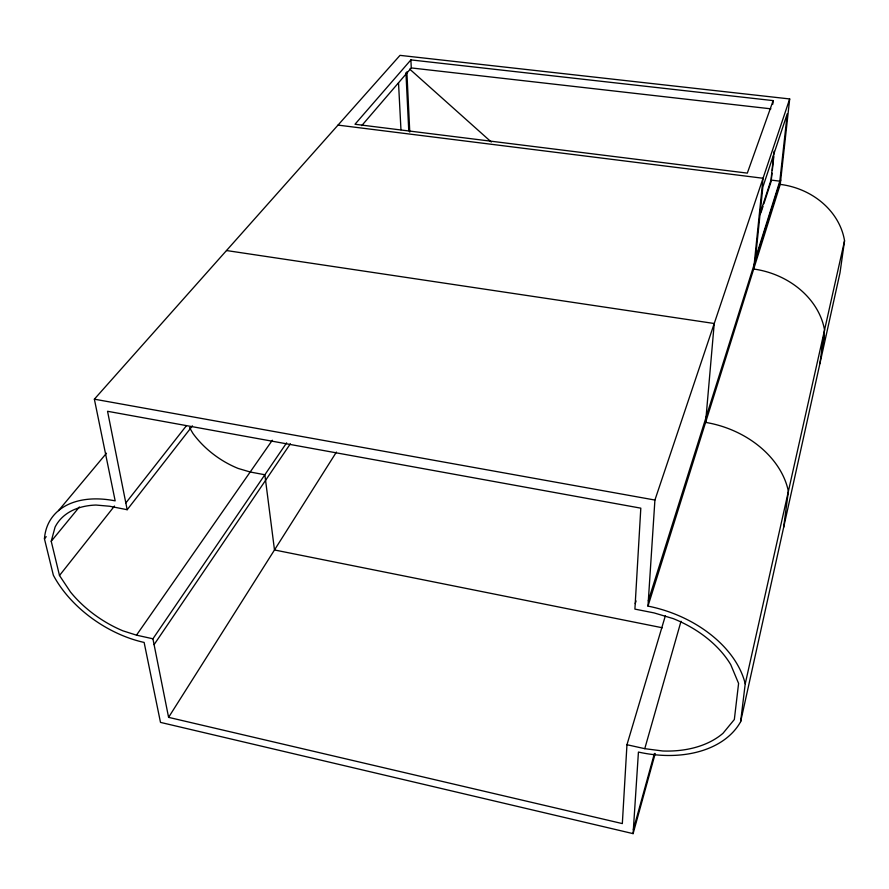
<?xml version="1.0" encoding="UTF-8"?>
<svg xmlns="http://www.w3.org/2000/svg" width="889" height="889" viewBox="0 0 889 889"><rect width="100%" height="100%" fill="white"/><g stroke="black" fill="none" stroke-linecap="round" stroke-linejoin="round"><path stroke-width="1.33" d="M665.361 615.777L626.956 744.726L622.333 823.592L168.588 717.356L152.919 638.791L286.636 442.844M633.101 833.638L638.435 752.061A105.035 71.753 19.2 0 0 740.615 721.746L840.016 272.767L844.55 240.775A71.409 61.741 11.9 0 0 780.242 184.39L789.688 98.946L400.006 55.362L94.367 399.172L115.17 500.863A95.89 60.352 33.5 0 0 44.45 538.823L53.351 575.205A95.89 60.352 33.5 0 0 144.129 642.436L160.487 722.39L633.101 833.638L655.226 753.494M740.615 721.746L745.226 683.852A105.035 71.753 19.2 0 0 647.981 606.109L654.915 500.04L789.688 98.946M772.797 104.202L773.174 100.613L410.896 59.896L354.989 124.26L747.316 173.122L773.174 100.613M759.517 215.294L770.996 180.067L774.075 151.208M771.441 178.656L772.03 173.166M772.319 170.421L773.786 156.686M779.82 181.167L787.254 113.759L762.829 187.135L755.483 258.355L779.82 181.167L770.996 180.067M783.631 527.421L788.376 491.328A90.434 68.964 17.3 0 0 705.599 422.397L714.234 323.507L226.495 250.542M819.88 363.69L824.548 330.008A78.176 64.797 14.5 0 0 753.694 269.023L763.04 178.256L337.998 125.105M822.803 342.954L824.492 335.397L821.847 349.822M745.226 683.852L844.55 240.775M152.919 638.791L136.495 635.157L122.96 630.846A88.355 55.607 33.5 0 1 70.475 591.996L59.496 575.505L51.229 541.279L55.051 527.155A88.355 55.607 33.5 0 1 95.956 505.041L109.691 506.252L127.183 509.719L192.457 425.864M633.368 829.515L654.426 753.439M626.956 744.726L644.769 748.671L681.018 621.255M647.981 606.109L780.242 184.39M648.325 600.786L780.72 180.034M760.862 213.016L763.006 206.437M763.862 203.803L771.152 181.412M635.224 603.587L636.08 600.953M168.588 717.356L336.42 452.079M154.086 644.647L290.381 443.778M136.495 635.157L272.323 440.233M125.827 502.974L186.29 425.864M59.496 575.505L114.47 506.052M51.229 541.279L79.377 506.974M44.45 538.823L46.217 536.678M58.518 510.619L106.491 453.212M361.734 125.616L411.274 67.931L410.896 59.896M411.274 67.931L770.93 108.836M644.769 748.671L662.761 750.994A98.512 67.286 19.2 0 0 723.013 733.281L734.336 719.512L738.592 683.419L730.736 664.639A98.512 67.286 19.2 0 0 673.251 618.622L654.126 612.921L634.902 609.109L640.813 508.164L107.547 411.285L127.183 509.719M94.367 399.172L654.915 500.04M662.361 627.778L274.49 549.969L264.855 474.759L250.187 472.003L238.174 468.447A76.965 54.718 34.7 0 1 192.957 433.465L189.535 427.576M409.696 69.109L491.317 142.018M398.516 82.833L400.961 129.761M405.94 72.698L408.762 130.739M406.862 71.82L409.773 132.083"/></g></svg>
